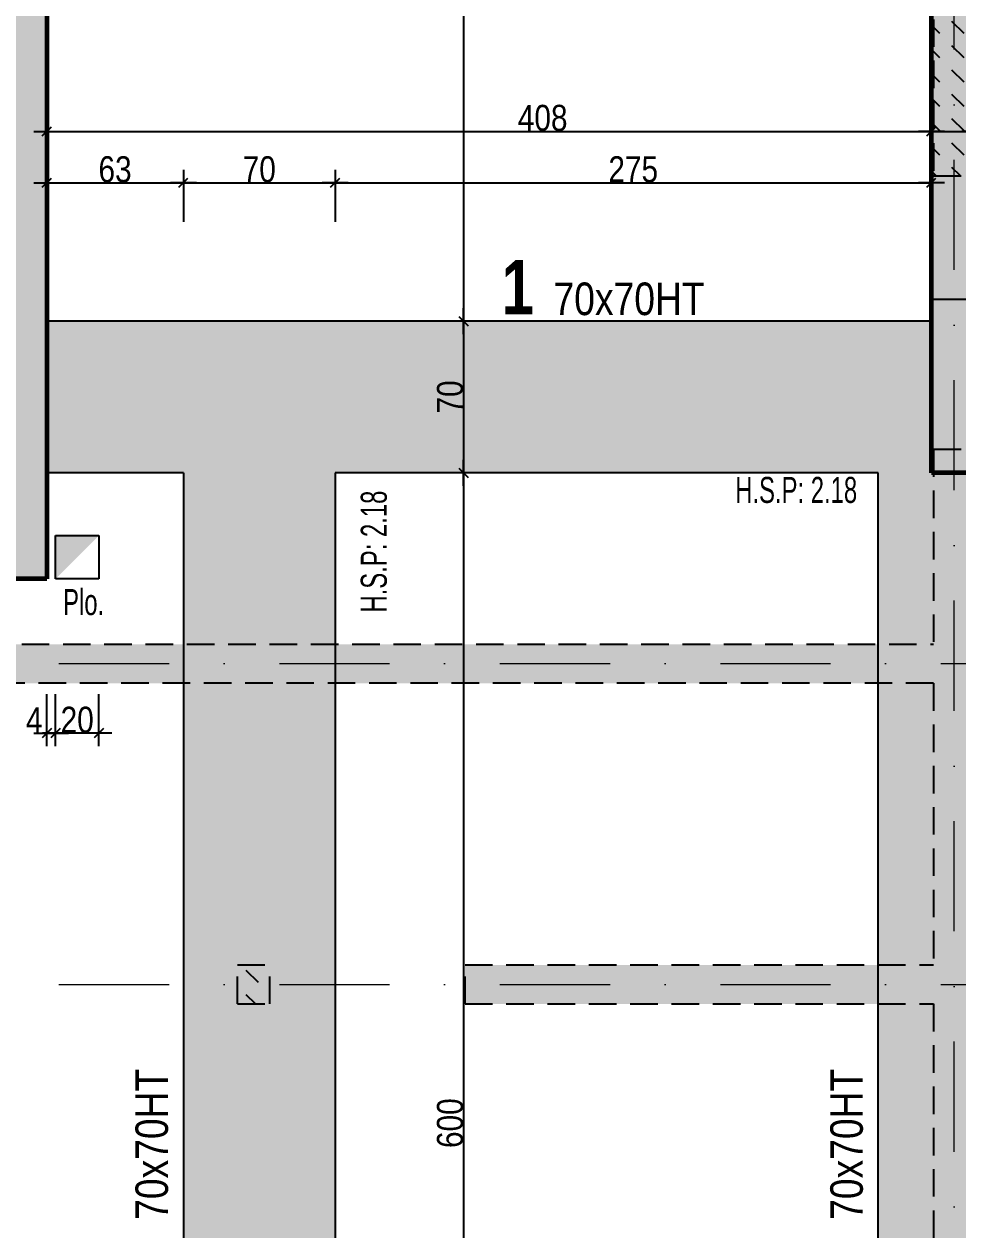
# Model space of a CAD drawing. Header units: millimetres. Extents: x 16050 to 21990, y -27198 to -22998.
# Drawn here: x 16690 to 17120, y -24676 to -24119 of the extents above; entities that cross this region are included whole.
import ezdxf
from ezdxf.enums import TextEntityAlignment as Align

# ---------------------------------------------------------------- set-up
doc = ezdxf.new("R2010")
doc.units = ezdxf.units.MM
doc.linetypes.add('CACHEX2', pattern=[19.05, 12.7, -6.35])
doc.linetypes.add('TIRETPTX2', pattern=[50.8, 25.4, -12.7, 0, -12.7])
for name, color, linetype in [('01_cote_gen', 4, 'Continuous'), ('01_linteaux', 2, 'Continuous'), ('01_murs_sup', 2, 'CACHEX2'), ('01_poch_BN', 9, 'Continuous'), ('01_poch_murs', 253, 'Continuous'), ('01_poch_poteaux', 250, 'Continuous'), ('01_resv', 32, 'Continuous'), ('01_texte', 230, 'Continuous'), ('AA_COTES', 2, 'Continuous')]:
    doc.layers.add(name, color=color, linetype=linetype)
doc.layers.add('01_murs_coup', color=5, linetype='Continuous', lineweight=60)
doc.layers.add('01_tram_axes', color=2, linetype='TIRETPTX2', lineweight=9)
doc.styles.add('ARIAL NA', font='ARIALN.TTF')
doc.styles.add('impact', font='impact.ttf')
doc.styles.add('STYLE2', font='ARIALN.TTF')
doc.dimstyles.new('JB50res', dxfattribs={"dimscale": 0.1, "dimtxt": 120, "dimasz": 12, "dimexe": 0.1, "dimexo": 0.1, "dimgap": 0.09, "dimtad": 1, "dimdec": 1, "dimdsep": 46, "dimtxsty": 'STYLE2', "dimblk1": 'BOND_G', "dimblk2": 'BOND_D', "dimsah": 1, "dimcen": 1.5, "dimdle": 0.01, "dimse1": 1, "dimse2": 1, "dimclrd": 4, "dimclre": 2, "dimclrt": 6, "dimazin": 2, "dimtfac": 2.333333, "dimtdec": 1, "dimtix": 1, "dimtmove": 2, "dimatfit": 3, "dimldrblk": 'BOND_G', "dimfxl": 1, "dimtolj": 1, "dimtzin": 0, "dimarcsym": 0})
pattern_1 = [(135, (16292.661, 9350.106), (-11.2253202, 9e-16), [7.9375, -7.9375])]

# ---------------------------------------------------------------- blocks, each defined once
blk = doc.blocks.new('BOND_G')
at = {"layer": 'AA_COTES', "color": 0}
for p, q in [((0, -5), (0, 15)), ((5, 0), (-5, 0)), ((1.77, 1.77), (-1.77, -1.77))]:
    blk.add_line(p, q, dxfattribs=at)
blk = doc.blocks.new('BOND_D')
at = {"layer": 'AA_COTES', "color": 0}
for p, q in [((0, 5), (0, -15)), ((5, 0), (-5, 0)), ((-1.77, -1.77), (1.77, 1.77))]:
    blk.add_line(p, q, dxfattribs=at)
blk = doc.blocks.new('*D7295')
at = {"layer": '01_cote_gen', "color": 4, "lineweight": -2, "ltscale": 0.1, "transparency": 16777216}
blk.add_line((16701.42, -24168.88), (17107.02, -24168.88), dxfattribs=at)
at = {"layer": 'Defpoints', "color": 0, "ltscale": 0.1, "transparency": 16777216}
for p in [(17108.22, -24168.88), (17108.22, -24211.21), (16700.22, -24256.41)]:
    blk.add_point(p, dxfattribs=at)
at = {"layer": '01_cote_gen', "color": 4, "lineweight": -2, "ltscale": 0.1, "transparency": 16777216, "xscale": 1.2, "yscale": 1.2, "zscale": 1.2, "rotation": 180}
blk.add_blockref('BOND_G', (16700.22, -24168.88), dxfattribs=at)
at = {"layer": '01_cote_gen', "color": 4, "lineweight": -2, "ltscale": 0.1, "transparency": 16777216, "xscale": 1.2, "yscale": 1.2, "zscale": 1.2}
blk.add_blockref('BOND_D', (17108.22, -24168.88), dxfattribs=at)
at = {"layer": '01_cote_gen', "color": 6, "ltscale": 0.1, "transparency": 16777216, "insert": (16928.95, -24162.74), "char_height": 12, "attachment_point": 5, "style": 'STYLE2'}
blk.add_mtext('\\A1;408', dxfattribs=at)
blk = doc.blocks.new('*D7296')
at = {"layer": '01_cote_gen', "color": 4, "lineweight": -2, "ltscale": 0.1, "transparency": 16777216}
blk.add_line((16701.42, -24192.58), (16762.03, -24192.58), dxfattribs=at)
at = {"layer": 'Defpoints', "color": 0, "ltscale": 0.1, "transparency": 16777216}
for p in [(16763.23, -24192.58), (16700.22, -24256.41), (16763.23, -24326.41)]:
    blk.add_point(p, dxfattribs=at)
at = {"layer": '01_cote_gen', "color": 4, "lineweight": -2, "ltscale": 0.1, "transparency": 16777216, "xscale": 1.2, "yscale": 1.2, "zscale": 1.2, "rotation": 180}
blk.add_blockref('BOND_G', (16700.22, -24192.58), dxfattribs=at)
at = {"layer": '01_cote_gen', "color": 4, "lineweight": -2, "ltscale": 0.1, "transparency": 16777216, "xscale": 1.2, "yscale": 1.2, "zscale": 1.2}
blk.add_blockref('BOND_D', (16763.23, -24192.58), dxfattribs=at)
at = {"layer": '01_cote_gen', "color": 6, "ltscale": 0.1, "transparency": 16777216, "insert": (16731.72, -24186.45), "char_height": 12, "attachment_point": 5, "style": 'STYLE2'}
blk.add_mtext('\\A1;63', dxfattribs=at)
blk = doc.blocks.new('*D7297')
at = {"layer": '01_cote_gen', "color": 4, "lineweight": -2, "ltscale": 0.1, "transparency": 16777216}
blk.add_line((16764.43, -24192.58), (16832.03, -24192.58), dxfattribs=at)
at = {"layer": 'Defpoints', "color": 0, "ltscale": 0.1, "transparency": 16777216}
for p in [(16833.23, -24192.58), (16763.23, -24326.41), (16833.23, -24326.41)]:
    blk.add_point(p, dxfattribs=at)
at = {"layer": '01_cote_gen', "color": 4, "lineweight": -2, "ltscale": 0.1, "transparency": 16777216, "xscale": 1.2, "yscale": 1.2, "zscale": 1.2, "rotation": 180}
blk.add_blockref('BOND_G', (16763.23, -24192.58), dxfattribs=at)
at = {"layer": '01_cote_gen', "color": 4, "lineweight": -2, "ltscale": 0.1, "transparency": 16777216, "xscale": 1.2, "yscale": 1.2, "zscale": 1.2}
blk.add_blockref('BOND_D', (16833.23, -24192.58), dxfattribs=at)
at = {"layer": '01_cote_gen', "color": 6, "ltscale": 0.1, "transparency": 16777216, "insert": (16798.23, -24186.45), "char_height": 12, "attachment_point": 5, "style": 'STYLE2'}
blk.add_mtext('\\A1;70', dxfattribs=at)
blk = doc.blocks.new('*D7298')
at = {"layer": '01_cote_gen', "color": 4, "lineweight": -2, "ltscale": 0.1, "transparency": 16777216}
blk.add_line((16834.43, -24192.58), (17107.02, -24192.58), dxfattribs=at)
at = {"layer": 'Defpoints', "color": 0, "ltscale": 0.1, "transparency": 16777216}
for p in [(17108.22, -24192.58), (17108.22, -24202.74), (16833.23, -24326.41)]:
    blk.add_point(p, dxfattribs=at)
at = {"layer": '01_cote_gen', "color": 4, "lineweight": -2, "ltscale": 0.1, "transparency": 16777216, "xscale": 1.2, "yscale": 1.2, "zscale": 1.2, "rotation": 180}
blk.add_blockref('BOND_G', (16833.23, -24192.58), dxfattribs=at)
at = {"layer": '01_cote_gen', "color": 4, "lineweight": -2, "ltscale": 0.1, "transparency": 16777216, "xscale": 1.2, "yscale": 1.2, "zscale": 1.2}
blk.add_blockref('BOND_D', (17108.22, -24192.58), dxfattribs=at)
at = {"layer": '01_cote_gen', "color": 6, "ltscale": 0.1, "transparency": 16777216, "insert": (16970.72, -24186.45), "char_height": 12, "attachment_point": 5, "style": 'STYLE2'}
blk.add_mtext('\\A1;275', dxfattribs=at)
blk = doc.blocks.new('*D7299')
at = {"layer": '01_cote_gen', "color": 4, "lineweight": -2, "ltscale": 0.1, "transparency": 16777216}
blk.add_line((17109.42, -24168.88), (17127.02, -24168.88), dxfattribs=at)
at = {"layer": 'Defpoints', "color": 0, "ltscale": 0.1, "transparency": 16777216}
for p in [(17108.22, -24167.87), (17128.22, -24168.88), (17128.22, -24168.88)]:
    blk.add_point(p, dxfattribs=at)
at = {"layer": '01_cote_gen', "color": 4, "lineweight": -2, "ltscale": 0.1, "transparency": 16777216, "xscale": 1.2, "yscale": 1.2, "zscale": 1.2, "rotation": 180}
blk.add_blockref('BOND_G', (17108.22, -24168.88), dxfattribs=at)
at = {"layer": '01_cote_gen', "color": 4, "lineweight": -2, "ltscale": 0.1, "transparency": 16777216, "xscale": 1.2, "yscale": 1.2, "zscale": 1.2}
blk.add_blockref('BOND_D', (17128.22, -24168.88), dxfattribs=at)
at = {"layer": '01_cote_gen', "color": 6, "ltscale": 0.1, "transparency": 16777216, "insert": (17139.59, -24178.17), "char_height": 12, "attachment_point": 5, "style": 'STYLE2'}
blk.add_mtext('\\A1;20', dxfattribs=at)
blk = doc.blocks.new('*D7373')
at = {"layer": '01_cote_gen', "color": 4, "lineweight": -2, "ltscale": 0.1, "transparency": 16777216}
blk.add_line((16892.42, -23822.61), (16892.42, -24255.21), dxfattribs=at)
at = {"layer": 'Defpoints', "color": 0, "ltscale": 0.1, "transparency": 16777216}
for p in [(16874.42, -23821.41), (16874.42, -24256.41), (16892.42, -24256.41)]:
    blk.add_point(p, dxfattribs=at)
at = {"layer": '01_cote_gen', "color": 4, "lineweight": -2, "ltscale": 0.1, "transparency": 16777216, "xscale": 1.2, "yscale": 1.2, "zscale": 1.2}
for name, p, rotation in [('BOND_G', (16892.42, -23821.41), 90), ('BOND_D', (16892.42, -24256.41), 270)]:
    blk.add_blockref(name, p, dxfattribs=dict(at, rotation=rotation))
at = {"layer": '01_cote_gen', "color": 6, "ltscale": 0.1, "transparency": 16777216, "insert": (16886.28, -24038.91), "char_height": 12, "attachment_point": 5, "rotation": 90, "style": 'STYLE2'}
blk.add_mtext('\\A1;435', dxfattribs=at)
blk = doc.blocks.new('*D7374')
at = {"layer": '01_cote_gen', "color": 4, "lineweight": -2, "ltscale": 0.1, "transparency": 16777216}
blk.add_line((16892.42, -24257.61), (16892.42, -24325.21), dxfattribs=at)
at = {"layer": 'Defpoints', "color": 0, "ltscale": 0.1, "transparency": 16777216}
for p in [(16862.55, -24256.41), (16862.55, -24326.41), (16892.42, -24326.41)]:
    blk.add_point(p, dxfattribs=at)
at = {"layer": '01_cote_gen', "color": 4, "lineweight": -2, "ltscale": 0.1, "transparency": 16777216, "xscale": 1.2, "yscale": 1.2, "zscale": 1.2}
for name, p, rotation in [('BOND_G', (16892.42, -24256.41), 90), ('BOND_D', (16892.42, -24326.41), 270)]:
    blk.add_blockref(name, p, dxfattribs=dict(at, rotation=rotation))
at = {"layer": '01_cote_gen', "color": 6, "ltscale": 0.1, "transparency": 16777216, "insert": (16886.28, -24291.41), "char_height": 12, "attachment_point": 5, "rotation": 90, "style": 'STYLE2'}
blk.add_mtext('\\A1;70', dxfattribs=at)
blk = doc.blocks.new('*D7375')
at = {"layer": '01_cote_gen', "color": 4, "lineweight": -2, "ltscale": 0.1, "transparency": 16777216}
blk.add_line((16892.42, -24327.61), (16892.42, -24925.22), dxfattribs=at)
at = {"layer": 'Defpoints', "color": 0, "ltscale": 0.1, "transparency": 16777216}
for p in [(16874.42, -24326.41), (16874.44, -24926.42), (16892.42, -24926.42)]:
    blk.add_point(p, dxfattribs=at)
at = {"layer": '01_cote_gen', "color": 4, "lineweight": -2, "ltscale": 0.1, "transparency": 16777216, "xscale": 1.2, "yscale": 1.2, "zscale": 1.2}
for name, p, rotation in [('BOND_G', (16892.42, -24326.41), 90), ('BOND_D', (16892.42, -24926.42), 270)]:
    blk.add_blockref(name, p, dxfattribs=dict(at, rotation=rotation))
at = {"layer": '01_cote_gen', "color": 6, "ltscale": 0.1, "transparency": 16777216, "insert": (16886.28, -24626.42), "char_height": 12, "attachment_point": 5, "rotation": 90, "style": 'STYLE2'}
blk.add_mtext('\\A1;600', dxfattribs=at)
blk = doc.blocks.new('*D7747')
at = {"layer": '01_texte', "color": 4, "lineweight": -2, "ltscale": 200, "transparency": 16777216}
blk.add_line((16723.06, -24446.53), (16705.46, -24446.53), dxfattribs=at)
at = {"layer": 'Defpoints', "color": 0, "ltscale": 200, "transparency": 16777216}
for p in [(16704.26, -24375.38), (16724.26, -24375.38), (16704.26, -24446.53)]:
    blk.add_point(p, dxfattribs=at)
at = {"layer": '01_texte', "color": 4, "lineweight": -2, "ltscale": 200, "transparency": 16777216, "xscale": 1.2, "yscale": 1.2, "zscale": 1.2, "rotation": 180}
blk.add_blockref('BOND_D', (16704.26, -24446.53), dxfattribs=at)
at = {"layer": '01_texte', "color": 4, "lineweight": -2, "ltscale": 200, "transparency": 16777216, "xscale": 1.2, "yscale": 1.2, "zscale": 1.2}
blk.add_blockref('BOND_G', (16724.26, -24446.53), dxfattribs=at)
at = {"layer": '01_texte', "color": 6, "ltscale": 200, "transparency": 16777216, "insert": (16714.26, -24440.39), "char_height": 12, "attachment_point": 5, "style": 'STYLE2'}
blk.add_mtext('\\A1;20', dxfattribs=at)
blk = doc.blocks.new('*D7748')
at = {"layer": '01_texte', "color": 4, "lineweight": -2, "ltscale": 200, "transparency": 16777216}
blk.add_line((16703.06, -24446.53), (16701.42, -24446.53), dxfattribs=at)
at = {"layer": 'Defpoints', "color": 0, "ltscale": 200, "transparency": 16777216}
for p in [(16700.22, -24375.38), (16704.26, -24375.38), (16700.22, -24446.53)]:
    blk.add_point(p, dxfattribs=at)
at = {"layer": '01_texte', "color": 4, "lineweight": -2, "ltscale": 200, "transparency": 16777216, "xscale": 1.2, "yscale": 1.2, "zscale": 1.2, "rotation": 180}
blk.add_blockref('BOND_D', (16700.22, -24446.53), dxfattribs=at)
at = {"layer": '01_texte', "color": 4, "lineweight": -2, "ltscale": 200, "transparency": 16777216, "xscale": 1.2, "yscale": 1.2, "zscale": 1.2}
blk.add_blockref('BOND_G', (16704.26, -24446.53), dxfattribs=at)
at = {"layer": '01_texte', "color": 6, "ltscale": 200, "transparency": 16777216, "insert": (16694.39, -24440.52), "char_height": 12, "attachment_point": 5, "style": 'STYLE2'}
blk.add_mtext('\\A1;4', dxfattribs=at)

msp = doc.modelspace()

# ---------------------------------------------------------------- hatches: boundary and pattern name
at = {"layer": '01_murs_sup', "ltscale": 0.1}
h = msp.add_hatch(dxfattribs=at)
h.set_pattern_fill('DASH', color=256, scale=2.5, angle=135)
h.set_pattern_definition(pattern_1)
edge = h.paths.add_edge_path()
edge.add_line((17705.22, -23796.42), (17559.24, -23796.42))
edge.add_line((17559.24, -23796.42), (17559.24, -23812.42))
edge.add_line((17559.24, -23812.42), (17689.22, -23812.42))
edge.add_line((17689.22, -23812.42), (17689.22, -24405.47))
edge.add_line((17689.22, -24405.47), (17127.22, -24405.47))
edge.add_line((17127.22, -24405.47), (17127.22, -24315.54))
edge.add_line((17127.22, -24315.54), (17109.22, -24315.54))
edge.add_line((17109.22, -24315.54), (17109.22, -24405.47))
edge.add_line((17109.22, -24405.47), (16517.22, -24405.47))
edge.add_line((16517.22, -24405.47), (16517.22, -23812.42))
edge.add_line((16517.22, -23812.42), (16729.22, -23812.42))
edge.add_line((16729.22, -23812.42), (16729.22, -23796.42))
edge.add_line((16729.22, -23796.42), (16702.22, -23796.42))
edge.add_line((16702.22, -23796.42), (16702.22, -23796.42))
edge.add_line((16702.22, -23796.42), (16497.23, -23796.41))
edge.add_line((16497.23, -23796.41), (16499.85, -24156.38))
edge.add_line((16499.85, -24156.38), (16124.59, -24156.38))
edge.add_line((16124.59, -24156.38), (16121.97, -24316.33))
edge.add_arc((15631.72, -25029.58), 865.5, 31.88506, 55.49792, ccw=False)
edge.add_line((16366.62, -24572.42), (16497.22, -24572.42))
edge.add_line((16497.22, -24572.42), (16497.22, -25180.42))
edge.add_line((16497.22, -25180.42), (16706.22, -25180.42))
edge.add_line((16706.22, -25180.42), (16706.22, -25164.42))
edge.add_line((16706.22, -25164.42), (16517.22, -25164.42))
edge.add_line((16517.22, -25164.42), (16517.22, -24423.47))
edge.add_line((16517.22, -24423.47), (17109.22, -24423.47))
edge.add_line((17109.22, -24423.47), (17109.22, -24553.42))
edge.add_line((17109.22, -24553.42), (16893.14, -24553.42))
edge.add_line((16893.14, -24553.42), (16893.14, -24571.42))
edge.add_line((16893.14, -24571.42), (17109.22, -24571.42))
edge.add_line((17109.22, -24571.42), (17109.22, -25164.42))
edge.add_line((17109.22, -25164.42), (17006.22, -25164.42))
edge.add_line((17006.22, -25164.42), (17006.22, -25180.42))
edge.add_line((17006.22, -25180.42), (17286.22, -25180.42))
edge.add_line((17286.22, -25180.42), (17286.22, -25164.42))
edge.add_line((17286.22, -25164.42), (17127.22, -25164.42))
edge.add_line((17127.22, -25164.42), (17127.22, -24571.42))
edge.add_line((17127.22, -24571.42), (17321.14, -24571.42))
edge.add_line((17321.14, -24571.42), (17321.14, -24553.42))
edge.add_line((17321.14, -24553.42), (17127.22, -24553.42))
edge.add_line((17127.22, -24553.42), (17127.22, -24423.47))
edge.add_line((17127.22, -24423.47), (17411.14, -24423.47))
edge.add_line((17411.14, -24423.47), (17411.14, -24571.42))
edge.add_line((17411.14, -24571.42), (17429.14, -24571.42))
edge.add_line((17429.14, -24571.42), (17429.14, -24423.47))
edge.add_line((17429.14, -24423.47), (17689.22, -24423.47))
edge.add_line((17689.22, -24423.47), (17689.22, -25164.42))
edge.add_line((17689.22, -25164.42), (17586.22, -25164.42))
edge.add_line((17586.22, -25164.42), (17586.22, -25180.42))
edge.add_line((17586.22, -25180.42), (17705.22, -25180.42))
edge.add_line((17705.22, -25180.42), (17705.22, -23796.42))
edge = h.paths.add_edge_path(flags=16)
edge.add_line((16497.22, -24552.42), (16377.65, -24552.42))
edge.add_arc((15631.72, -25029.58), 885.5, 32.60694, 54.97246)
edge.add_line((16139.97, -24304.47), (16139.97, -24179.42))
edge.add_line((16139.97, -24179.42), (16229.97, -24179.42))
edge.add_line((16229.97, -24179.42), (16229.92, -24357.38))
edge.add_line((16229.92, -24357.38), (16205.78, -24357.38))
edge.add_arc((16145.91, -24456.2), 115.54, 44.3629, 58.7924, ccw=False)
edge.add_line((16228.52, -24375.42), (16497.22, -24375.42))
edge.add_line((16497.22, -24375.42), (16497.22, -24552.42))
h.paths.add_polyline_path([(16497.22, -24357.38), (16332.22, -24357.38), (16332.22, -24172.38), (16497.22, -24172.38)], flags=16)
h.paths.add_polyline_path([(16312.22, -24357.39), (16247.97, -24357.39), (16247.97, -24179.42), (16312.22, -24179.42)], flags=16)
h = msp.add_hatch(dxfattribs=at)
h.set_pattern_fill('DASH', color=256, scale=2.5, angle=135)
h.set_pattern_definition(pattern_1)
h.paths.add_polyline_path([(17180.22, -23796.42), (17080.22, -23796.42), (17080.22, -23812.42), (17109.22, -23812.42), (17109.22, -24189.47), (17127.22, -24189.47), (17127.22, -23812.42), (17180.22, -23812.42)])
h.paths.add_polyline_path([(17459.24, -23796.42), (17280.22, -23796.42), (17280.22, -23812.42), (17459.24, -23812.42)])
h.paths.add_polyline_path([(16980.22, -23796.42), (16829.22, -23796.42), (16829.22, -23812.42), (16980.22, -23812.42)])
h = msp.add_hatch(dxfattribs=at)
h.set_pattern_fill('DASH', color=256, scale=2.5, angle=135)
h.set_pattern_definition(pattern_1)
h.paths.add_polyline_path([(17486.22, -25164.42), (17386.22, -25164.42), (17386.22, -25180.42), (17486.22, -25180.42)])
h.paths.add_polyline_path([(16803.14, -24553.42), (16788.14, -24553.42), (16788.14, -24571.42), (16803.14, -24571.42)])
at = {"layer": '01_poch_BN', "ltscale": 200}
h = msp.add_hatch(color=256, dxfattribs=at)
h.dxf.hatch_style = 1
h.paths.add_polyline_path([(17108.22, -24256.41), (16700.22, -24256.41), (16700.22, -24326.41), (16763.23, -24326.41), (16763.22, -24926.41), (16547.22, -24926.42), (16547.22, -24375.38), (16497.22, -24375.38), (16497.22, -24524.05), (16172.56, -24303.3), (16148.64, -24335.41), (16497.22, -24572.42), (16497.22, -24926.43), (16517.22, -24926.43), (16517.22, -24996.43), (17108.22, -24996.41), (17108.22, -24926.41), (17128.22, -24926.41), (17128.22, -24996.41), (17685.22, -24996.41), (17685.22, -24926.41), (17456.22, -24926.41), (17456.22, -24326.41), (17685.22, -24326.41), (17685.22, -24256.41), (17128.22, -24256.41), (17128.22, -24326.41), (17108.22, -24326.41)])
h.paths.add_polyline_path([(17083.7, -24326.41), (17083.7, -24926.42), (16833.22, -24926.42), (16833.23, -24326.41)], flags=16)
h.paths.add_polyline_path([(17153.7, -24326.41), (17386.22, -24326.41), (17386.22, -24926.41), (17153.7, -24926.41)], flags=16)
h.paths.add_polyline_path([(18284.22, -24256.41), (17727.22, -24256.41), (17727.22, -24326.41), (17957.22, -24326.41), (17957.22, -24926.41), (17727.22, -24926.41), (17727.22, -24996.41), (18284.22, -24996.41), (18284.22, -24926.41), (18027.22, -24926.41), (18027.22, -24326.41), (18284.22, -24326.41)])
h.paths.add_polyline_path([(19110.22, -24256.41), (18584.22, -24256.41), (18584.22, -24326.41), (18564.22, -24326.41), (18564.22, -24256.41), (18539.22, -24256.41), (18539.09, -24896.41), (18554.22, -24896.41), (18554.22, -24876.41), (18584.22, -24876.41), (18609.1, -24876.41), (18609.21, -24326.41), (19110.22, -24326.41)])
h.paths.add_polyline_path([(17108.22, -25110.42), (16517.22, -25110.42), (16517.22, -25180.42), (17108.22, -25180.42)])
h.paths.add_polyline_path([(17685.22, -25110.42), (17128.22, -25110.42), (17128.22, -25180.42), (17685.22, -25180.42)])
h.paths.add_polyline_path([(18284.22, -25110.42), (17727.22, -25110.42), (17727.22, -25180.42), (18284.22, -25180.42)])
h.paths.add_polyline_path([(18554.22, -25140.42), (18304.22, -25140.42), (18304.22, -25180.42), (18554.22, -25180.42)])
h.paths.add_polyline_path([(18692.22, -25140.42), (18572.22, -25140.42), (18572.22, -25180.42), (18692.22, -25180.42)])
h.paths.add_polyline_path([(18710.22, -25140.42), (18692.22, -25140.42), (18692.22, -25180.42), (18710.22, -25180.42)])
h.paths.add_polyline_path([(18830.22, -25140.42), (18710.22, -25140.42), (18710.22, -25180.42), (18830.22, -25180.42)])
h.paths.add_polyline_path([(19110.22, -25140.42), (18850.22, -25140.42), (18850.22, -25180.42), (19110.22, -25180.42)])
at = {"layer": '01_poch_murs', "ltscale": 200}
h = msp.add_hatch(color=256, dxfattribs=at)
h.dxf.hatch_style = 1
h.paths.add_polyline_path([(17705.22, -23796.41), (16214.12, -23796.41), (16214.12, -23821.41), (16312.22, -23821.41), (16312.22, -24375.38), (16572.22, -24375.38), (16572.22, -24357.38), (16572.21, -24357.38), (16517.22, -24357.38), (16517.23, -24119.41), (16497.23, -24119.41), (16497.22, -24357.38), (16332.22, -24357.38), (16332.22, -24009.41), (16360.22, -24009.41), (16360.22, -23991.41), (16332.22, -23991.41), (16332.22, -23982.3), (16332.21, -23982.3), (16332.21, -23952.32), (16332.21, -23935.36), (16332.21, -23935.36), (16332.21, -23905.38), (16332.22, -23821.41), (16361.2, -23821.41), (16361.2, -23821.41), (16401.18, -23821.41), (16682.22, -23821.41), (16682.22, -23991.41), (16462.22, -23991.41), (16462.22, -24009.41), (16497.23, -24009.41), (16497.23, -24017.41), (16517.23, -24017.41), (16517.23, -24009.41), (16682.22, -24009.41), (16682.22, -24357.38), (16674.22, -24357.38), (16674.22, -24375.38), (16700.22, -24375.38), (16700.22, -23821.41), (17108.22, -23821.41), (17108.22, -24246.41), (17128.22, -24246.41), (17128.22, -23821.41), (17685.22, -23821.41), (17685.22, -24246.41), (17705.22, -24246.41)])
at = {"layer": '01_poch_poteaux', "ltscale": 200}
h = msp.add_hatch(color=256, dxfattribs=at)
h.dxf.hatch_style = 1
h.paths.add_polyline_path([(17128.22, -24246.41), (17118.7, -24246.41), (17118.7, -24315.54), (17127.22, -24315.54), (17127.22, -24326.41), (17128.22, -24326.41)])
h.paths.add_polyline_path([(17118.7, -24246.41), (17108.22, -24246.41), (17108.22, -24326.41), (17109.22, -24326.41), (17109.22, -24315.54), (17118.7, -24315.54)])
h.paths.add_polyline_path([(17118.7, -24315.54), (17109.22, -24315.54), (17109.22, -24326.41), (17118.7, -24326.41)])
h.paths.add_polyline_path([(17127.22, -24315.54), (17118.7, -24315.54), (17118.7, -24326.41), (17127.22, -24326.41)])

# ---------------------------------------------------------------- linework, layer by layer
at = {"layer": '01_linteaux', "ltscale": 0.1}
for p, q in [((17108.22, -24256.41), (16700.22, -24256.41)), ((16763.23, -24326.41), (16700.22, -24326.41)), ((16763.23, -24326.41), (16763.22, -24926.41)), ((16833.23, -24326.41), (16833.22, -24926.42)), ((17083.7, -24326.41), (16833.23, -24326.41)), ((17083.7, -24926.42), (17083.7, -24326.41))]:
    msp.add_line(p, q, dxfattribs=at)
at = {"layer": '01_murs_coup'}
for p, q in [((16700.22, -23821.41), (16700.22, -24375.38)), ((17108.22, -24326.41), (17108.22, -23821.41)), ((17128.22, -24326.41), (17108.22, -24326.41)), ((16700.22, -24375.38), (16674.22, -24375.38))]:
    msp.add_line(p, q, dxfattribs=at)
at = {"layer": '01_murs_sup'}
for p, q in [((17109.22, -23812.42), (17109.22, -24189.47)), ((17109.22, -24189.47), (17127.22, -24189.47)), ((17109.22, -24315.54), (17109.22, -24405.47)), ((17109.22, -24315.54), (17127.22, -24315.54)), ((16517.22, -24405.47), (17109.22, -24405.47)), ((17109.22, -24423.47), (16517.22, -24423.47)), ((17109.22, -24423.47), (17109.22, -24553.42)), ((16788.14, -24553.42), (16803.14, -24553.42)), ((16788.14, -24571.42), (16788.14, -24553.42)), ((16803.14, -24571.42), (16803.14, -24553.42)), ((16893.14, -24553.42), (17109.22, -24553.42)), ((16893.14, -24571.42), (16893.14, -24553.42)), ((16788.14, -24571.42), (16803.14, -24571.42)), ((16893.14, -24571.42), (17109.22, -24571.42)), ((17109.22, -24571.42), (17109.22, -25164.42))]:
    msp.add_line(p, q, dxfattribs=at)
at = {"layer": '01_poch_poteaux'}
msp.add_line((17128.22, -24246.41), (17108.22, -24246.41), dxfattribs=at)
at = {"layer": '01_resv', "ltscale": 200}
for p, q in [((16704.26, -24355.38), (16724.26, -24355.38)), ((16704.26, -24375.38), (16704.26, -24355.38)), ((16724.26, -24355.38), (16724.26, -24375.38)), ((16724.26, -24375.38), (16704.26, -24375.38))]:
    msp.add_line(p, q, dxfattribs=at)
msp.add_solid([(16704.26, -24375.38), (16704.26, -24355.38), (16724.26, -24355.38)], dxfattribs=at)
at = {"layer": '01_tram_axes', "color": 253, "ltscale": 2}
for p, q in [((17118.7, -25656.58), (17118.7, -23114.83)), ((16197.32, -24414.41), (19342.3, -24414.41)), ((16197.32, -24562.41), (19342.3, -24562.41))]:
    msp.add_line(p, q, dxfattribs=at)

# ---------------------------------------------------------------- texts
at = {"layer": '01_texte'}
for s, height, style, p in [('1', 25, 'impact', (16917.46, -24260.75)), ('70x70HT', 15, 'ARIAL NA', (16968.8, -24258.14))]:
    msp.add_text(s, height=height, dxfattribs=dict(at, style=style)).set_placement(p, align=Align.BOTTOM_CENTER)
at = {"layer": '01_texte', "style": 'ARIAL NA', "width": 0.8}
msp.add_text('H.S.P: 2.18', height=12, dxfattribs=at).set_placement((17017.77, -24343.89), align=Align.BOTTOM_LEFT)
msp.add_text('H.S.P: 2.18', height=12, rotation=90, dxfattribs=at).set_placement((16860.65, -24390.86), align=Align.BOTTOM_LEFT)
msp.add_text('Plo.', height=12, dxfattribs=at).set_placement((16717.24, -24395.63), align=Align.BOTTOM_CENTER)
at = {"layer": '01_texte', "style": 'ARIAL NA'}
for p in [(16760.64, -24636.17), (17081.12, -24636.17)]:
    msp.add_text('70x70HT', height=15, rotation=89.9992, dxfattribs=at).set_placement(p, align=Align.BOTTOM_CENTER)

# ---------------------------------------------------------------- dimensions: what is measured, and where the dimension line sits
at = {"layer": '01_cote_gen', "ltscale": 0.1}
for base, p1, p2, picture, middle in [((16892.42, -24256.41), (16874.42, -23821.41), (16874.42, -24256.41), '*D7373', (16886.28, -24038.91)), ((16892.42, -24326.41), (16862.55, -24256.41), (16862.55, -24326.41), '*D7374', (16886.28, -24291.41)), ((16892.42, -24926.42), (16874.42, -24326.41), (16874.44, -24926.42), '*D7375', (16886.28, -24626.42))]:
    dim = msp.add_linear_dim(base=base, p1=p1, p2=p2, angle=90, dimstyle='JB50res', dxfattribs=at)
    dim.commit()
    dim.dimension.update_dxf_attribs({"geometry": picture, "text_midpoint": middle})
for base, p1, p2, picture, middle in [((17108.22, -24168.88), (16700.22, -24256.41), (17108.22, -24211.21), '*D7295', (16928.95, -24162.74)), ((17128.22, -24168.88), (17108.22, -24167.87), (17128.22, -24168.88), '*D7299', (17139.59, -24178.17))]:
    dim = msp.add_linear_dim(base=base, p1=p1, p2=p2, dimstyle='JB50res', dxfattribs=at)
    dim.commit()
    dim.dimension.update_dxf_attribs({"geometry": picture, "text_midpoint": middle, "dimtype": 160})
for base, p1, p2, picture, middle in [((16763.23, -24192.58), (16700.22, -24256.41), (16763.23, -24326.41), '*D7296', (16731.72, -24186.45)), ((16833.23, -24192.58), (16763.23, -24326.41), (16833.23, -24326.41), '*D7297', (16798.23, -24186.45)), ((17108.22, -24192.58), (16833.23, -24326.41), (17108.22, -24202.74), '*D7298', (16970.72, -24186.45))]:
    dim = msp.add_linear_dim(base=base, p1=p1, p2=p2, dimstyle='JB50res', dxfattribs=at)
    dim.commit()
    dim.dimension.update_dxf_attribs({"geometry": picture, "text_midpoint": middle})
at = {"layer": '01_texte', "ltscale": 200}
dim = msp.add_linear_dim(base=(16700.22, -24446.53), p1=(16704.26, -24375.38), p2=(16700.22, -24375.38), dimstyle='JB50res', dxfattribs=at)
dim.commit()
dim.dimension.update_dxf_attribs({"geometry": '*D7748', "text_midpoint": (16694.39, -24440.52), "dimtype": 160})
dim = msp.add_linear_dim(base=(16704.26, -24446.53), p1=(16724.26, -24375.38), p2=(16704.26, -24375.38), dimstyle='JB50res', dxfattribs=at)
dim.commit()
dim.dimension.update_dxf_attribs({"geometry": '*D7747', "text_midpoint": (16714.26, -24440.39)})

doc.saveas('drawing.dxf')
